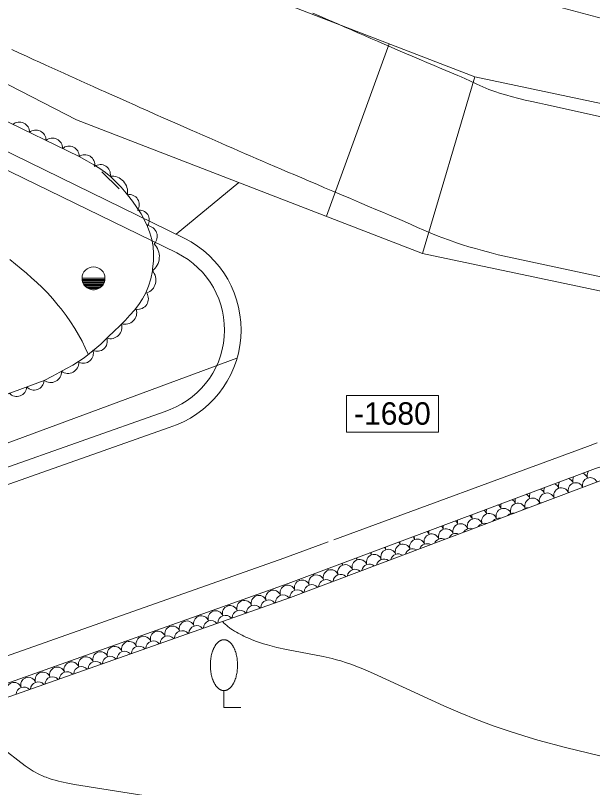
# Model space of a CAD drawing. Units: millimetres at full size, sheet at 1:200; details may follow other scales. Extents: x -40000 to 40000, y -27700 to 27700.
# Drawn here: x 20638 to 30076, y -8238 to 4392 of the extents above; entities that cross this region are included whole.
import ezdxf
from ezdxf.enums import TextEntityAlignment as Align

# ---------------------------------------------------------------- set-up
doc = ezdxf.new("R2010")
doc.units = ezdxf.units.MM
doc.header["$LTSCALE"] = 200
for name, color, linetype, lineweight in [('0-0_通り芯', 33, 'Continuous', 18), ('0-2_躯体・仕上２', 134, 'Continuous', 9), ('0-3_外構１', 134, 'Continuous', 9), ('0-5_計画レベル', 134, 'Continuous', 9), ('0-9_雨水ルート', 134, 'Continuous', 9), ('C-D_文字', 1, 'Continuous', 18)]:
    doc.layers.add(name, color=color, linetype=linetype, lineweight=lineweight)
doc.styles.add('HGｺﾞｼｯｸM', font='')
doc.styles.add('ＭＳ ゴシック', font='')
doc.styles.get('HGｺﾞｼｯｸM').set_extended_font_data('HGｺﾞｼｯｸM')
doc.styles.get('ＭＳ ゴシック').set_extended_font_data('MS Gothic')

msp = doc.modelspace()

# ---------------------------------------------------------------- linework, layer by layer
at = {"layer": '0-0_通り芯'}
for p, q in [((26747.9, 3927.5), (25725.8, 1106.3)), ((17506.6, 3623.2), (23397.9, 749.5)), ((17387.9, 3379.9), (23278.4, 506.6)), ((28151.6, 3385.1), (27295.2, 499.8)), ((23267.8, 812.9), (24290.6, 1657.8)), ((23068.5, -2089.9), (6057.6, -8097.5)), ((23153.8, -2346.9), (6875.4, -8095.8))]:
    msp.add_line(p, q, dxfattribs=at)
for points in [[(4845, 14705.2), (22868, 5426.9), (28151.6, 3385.1), (35960.8, 1734.8), (38732.6, 1541.4)], [(3471.9, 12037.9), (21637.3, 2686.3), (27295.2, 499.8), (35544.3, -1243.4), (38584.9, -1455.6)], [(22114.3, 6843.2), (25648.7, 5670.1), (29250.1, 4601.4), (31134.5, 4101.4), (33976.8, 3490.3)]]:
    msp.add_lwpolyline(points, dxfattribs=at)
for radius, start, end in [(1673.5, 287.37332, 63.6098), (1402.8, 287.18164, 63.57405)]:
    msp.add_arc((22654.1, -749.7), radius, start, end, dxfattribs=at)
at = {"layer": '0-2_躯体・仕上２'}
for p, q in [((21727.1, 92.6), (22102.1, 92.6)), ((21727.1, 73.8), (22101.1, 73.8)), ((21730.9, 55.1), (22098.2, 55.1)), ((21735.7, 36.3), (22093.4, 36.3)), ((21742.7, 17.6), (22086.4, 17.6)), ((21752.2, -1.2), (22077, -1.2)), ((22064.6, -19.9), (21764.5, -19.9)), ((21780.7, -38.7), (22048.4, -38.7)), ((22027.1, -57.4), (21801.9, -57.4)), ((21832.5, -76.2), (21996, -76.2)), ((21933.3, -94.9), (21895.8, -94.9))]:
    msp.add_line(p, q, dxfattribs=at)
msp.add_circle((21914.6, 92.6), 187.5, dxfattribs=at)
at = {"layer": '0-3_外構１'}
for points in [[(21826.6, -1150.4), (21779.5, -1044.5), (21727.5, -938.8), (21670.4, -833), (21607.9, -727.2), (21539.7, -621.3), (21465.6, -515.2), (21385.4, -408.9), (21338.4, -350.2), (21248.1, -243.6), (21160.2, -147.4), (21073.9, -59.5), (20988.5, 21.9), (20903.2, 98.9), (20817.3, 173.3), (20730.1, 247.2), (20640.8, 322.4), (20548.6, 400.9)], [(24252.9, -5698), (24221.4, -5679.3), (24190.5, -5659.8), (24160.2, -5639.3), (24145.3, -5628.7), (24130.7, -5617.8), (24116.3, -5606.6), (24102.2, -5595.2), (24088.4, -5583.4), (24074.8, -5571.4), (24061.6, -5559), (24048.7, -5546.2), (24036.2, -5533.2), (24024, -5519.7)], [(30556.5, -7808.4), (29636, -7584.1), (29179.4, -7460.3), (28952.7, -7393), (28727.4, -7321.1), (28452.4, -7225.6), (28179.7, -7123.1), (27909.5, -7014.3), (27641.6, -6900.2), (26495.8, -6374.4), (26319.8, -6297.6), (26231, -6261.5), (26141.6, -6227.4), (26051.3, -6195.8), (25960.2, -6167.1), (25889.2, -6147), (25817.6, -6128.6), (25673.3, -6096), (25069.4, -5979.8), (24914.3, -5945), (24837.2, -5925.7), (24760.6, -5904.8), (24694.8, -5885.3), (24629.5, -5864.3), (24564.7, -5841.7), (24500.6, -5817.3), (24437.2, -5790.8), (24405.8, -5776.8), (24374.7, -5762.3), (24343.8, -5747.1), (24313.2, -5731.4), (24282.9, -5715), (24252.9, -5698)], [(26449.6, -8956.6), (21601.5, -8186.1), (21495.9, -8166.8), (21391.5, -8144.7), (21340, -8132.2), (21289, -8118.6), (21238.5, -8103.8), (21188.8, -8087.6), (21139.7, -8070), (21115.5, -8060.5), (21091.4, -8050.6), (21067.6, -8040.3), (21044, -8029.5), (21020.7, -8018.3), (20997.5, -8006.5), (20963.1, -7987.9), (20929.3, -7968.2), (20895.9, -7947.5), (20862.9, -7926), (20830.3, -7903.7), (20798, -7880.7), (20389.7, -7564.5), (20295.5, -7498.3), (20199.6, -7435)]]:
    msp.add_lwpolyline(points, dxfattribs=at)
at = {"layer": '0-5_計画レベル'}
for p, q in [((18744.7, 3505.4), (21678.2, 2082.7)), ((29308.2, 2936.6), (33658.7, 1968.4)), ((22336.1, 1555), (22052.2, 1831.2)), ((28533.1, 474.6), (33236.8, -538.5)), ((13959.1, -5015.3), (24256.5, -1217)), ((13991, -4204.1), (21107.1, -1579.3)), ((25846, -4183.5), (29995.1, -2660.5))]:
    msp.add_line(p, q, dxfattribs=at)
for points in [[(25501.7, 4428), (25607.3, 4382.5), (25712.4, 4337.1), (25817.3, 4291.6), (25922.1, 4246.2), (26027.1, 4200.6), (26132.4, 4154.9), (26238.1, 4108.9), (26344.6, 4062.7), (26451.9, 4016.1)], [(26451.9, 4016.1), (26560.3, 3969.1), (26669.9, 3921.7), (26780.9, 3873.7), (26893.5, 3825.1), (27008, 3775.8), (27124.4, 3725.9), (27243, 3675.1), (27363.9, 3623.6), (27487.3, 3571.1), (27613.5, 3517.6), (27742.6, 3463.1), (27874.7, 3407.6), (27927.2, 3385.6)], [(20580.6, 3831.8), (20701.8, 3776.3), (20817.2, 3723.4), (20927.6, 3673), (21033.7, 3624.6), (21136.2, 3577.9), (21235.8, 3532.6), (21333.2, 3488.4), (21429, 3445), (21524.1, 3402), (21619, 3359.2), (21714.6, 3316.2), (21811.4, 3272.7), (21910.3, 3228.3), (22011.8, 3182.8), (22116.8, 3135.9), (22225.9, 3087.1), (22339.8, 3036.3), (22459.2, 2983), (22584.9, 2927), (22673.2, 2887.7), (22804.3, 2829.3), (22930.5, 2773.2), (23052, 2719.3), (23169.3, 2667.3), (23282.7, 2617.1), (23392.6, 2568.6), (23499.3, 2521.5), (23603.4, 2475.7), (23705.1, 2431), (23804.8, 2387.4), (23902.9, 2344.5), (23999.8, 2302.2), (24095.9, 2260.4), (24191.5, 2218.9)], [(27927.2, 3385.6), (28068.7, 3319.9), (28182.2, 3267), (28281.7, 3222.7), (28381.1, 3182.7), (28494.2, 3142.7), (28556.2, 3122.6), (28673.9, 3087.1), (28746.2, 3066.6), (28870.5, 3032.9), (28975.5, 3007.3), (29081.6, 2984), (29209.4, 2957.3), (29308.2, 2936.6)], [(24191.5, 2218.9), (24287, 2177.5), (24382.9, 2136), (24479.4, 2094.4), (24577, 2052.4), (24676, 2009.8), (24776.9, 1966.5), (24879.9, 1922.3), (24985.5, 1877.1), (25094.1, 1830.7), (25206.1, 1782.9), (25321.7, 1733.5), (25441.5, 1682.4), (25565.7, 1629.4), (25694.9, 1574.4), (25829.2, 1517.2), (25969.2, 1457.5), (26115.1, 1395.3), (26267.5, 1330.4), (26426.6, 1262.6), (26532.2, 1217.6)], [(21678.2, 2082.7), (21804.8, 2014.1), (21917.4, 1949.3), (22018.6, 1885.6), (22111.2, 1820.1), (22198.1, 1749.8), (22281.9, 1672), (22365.4, 1583.6), (22451.5, 1482), (22470.2, 1458.7), (22551.5, 1353), (22625.5, 1249.2), (22691.7, 1146.4), (22749.6, 1043.6), (22798.6, 940), (22838.5, 834.4), (22868.5, 726), (22888.4, 613.9), (22897.6, 496.9), (22895.6, 374.3), (22882, 245), (22877.1, 213.7), (22849.7, 83.4), (22813.1, -35.1), (22767.9, -143.5), (22714.6, -243.8), (22653.7, -337.6), (22585.7, -426.8), (22511, -513), (22430.3, -598.2), (22343.9, -684), (22252.4, -772.3), (22156.2, -864.8), (22132.1, -888.3), (22032.2, -983), (21938.6, -1066.1), (21848.7, -1139.9), (21759.8, -1206.6), (21669.5, -1268.3), (21575.1, -1327.3)], [(26532.2, 1217.6), (26655.5, 1167.2), (26758.2, 1124.6), (26885.5, 1070.5), (27000.5, 1019.7), (27107.7, 971.1), (27211.9, 923.8), (27317.8, 877), (27429.8, 829.7), (27552.9, 781.1), (27610.1, 759.6), (27737.3, 713.3), (27848.9, 674.3), (27951.8, 640.3), (28053, 608.8), (28159.4, 577.6), (28278, 544.3), (28415.7, 506.6), (28533.1, 474.6)], [(21575.1, -1327.3), (21474.1, -1385.7), (21364, -1445.9), (21242, -1509.9), (21107.1, -1579.3)], [(29995.1, -2660.5), (30152.4, -2600.9)], [(12444.1, -8927.5), (25029, -4483.4), (25752.1, -4217.9)]]:
    msp.add_lwpolyline(points, dxfattribs=at)
msp.add_lwpolyline([(32084.1, -2681.5), (32145.1, -2428.5), (31837.1, -2480.5), (30124.1, -3016.5), (25099, -4898.4), (12603.9, -9340.1), (12676.9, -9526.1), (25138, -5126.4), (30187.1, -3224.5), (31839.1, -2735.5)], close=True, dxfattribs=at)
for centre, radius, start, end in [((20703.3, 2485.4), 163.1, 356.88938, 131.36495), ((20974, 2354.1), 163.1, 356.88938, 131.36495), ((21244.6, 2222.8), 163.1, 356.88938, 131.36495), ((21515.3, 2091.6), 163.1, 356.88938, 131.36495), ((21772.2, 1948.9), 163.5, 350.79736, 125.09083), ((22027.5, 1789), 163.5, 350.79736, 125.09083), ((22208.8, 1499.1), 264.5, 351.21228, 94.29916), ((22499.2, 1297.7), 163.6, 325.98324, 100.22892), ((22663.9, 1045.2), 163.6, 325.98324, 100.22892), ((22780, 777.7), 177, 315.26079, 83.68246), ((22699.4, 445.9), 292.4, 307.42404, 45.12954), ((22711.1, 63.1), 224.2, 289.46484, 42.19521), ((22636.4, -241), 175.8, 262.95157, 31.86091), ((22429.3, -467.5), 192.7, 253.15253, 15.65204), ((22187.9, -703.9), 192.7, 253.15253, 15.65204), ((21977.8, -938.6), 162.3, 243.21446, 18.05187), ((21750.3, -1133.8), 162.3, 243.21446, 18.05187), ((21497.4, -1283.3), 179.8, 234.14067, 1.45989), ((21212.4, -1433.6), 179.8, 234.14067, 1.45989), ((20942.3, -1570.7), 165.1, 223.45988, 357.03448), ((20657.6, -1675.7), 165.1, 223.45988, 357.03448), ((29876.9, -3217.1), 125, 146.47021, 199.56923), ((29876.9, -3217.1), 125, 19.56923, 74.59203), ((30112.5, -3133.4), 125, 143.04982, 199.56923), ((29405.8, -3384.6), 125, 19.56923, 68.47526), ((29641.4, -3300.8), 125, 149.62928, 199.56923), ((29801, -3376.7), 125, 23.58143, 197.69982), ((29641.4, -3300.8), 125, 19.56923, 71.43296), ((30036.6, -3293), 125, 25.72949, 195.55176), ((29170.2, -3468.3), 125, 19.56923, 65.67802), ((29405.8, -3384.6), 125, 152.58699, 199.56923), ((29565.4, -3460.5), 125, 21.4375, 199.56923), ((28699.1, -3635.8), 125, 19.56923, 60.45491), ((28934.7, -3552), 125, 158.05035, 199.56923), ((29094.3, -3627.9), 125, 19.56923, 199.56923), ((28934.7, -3552), 125, 19.56923, 63.01189), ((29170.2, -3468.3), 125, 155.38422, 199.56923), ((29329.9, -3544.2), 125, 19.56949, 199.56898), ((29489.5, -3620.1), 125, 104.92852, 116.35274), ((28463.6, -3719.5), 125, 19.56923, 57.99011), ((28699.1, -3635.8), 125, 160.60733, 199.56923), ((28858.8, -3711.7), 125, 19.56923, 199.56923), ((29254, -3703.9), 125, 93.90388, 127.37737), ((27992.4, -3887), 125, 19.56923, 53.28587), ((28228, -3803.2), 125, 165.45818, 199.56923), ((28387.6, -3879.2), 125, 19.56923, 199.56923), ((28228, -3803.2), 125, 19.56923, 55.60406), ((28463.6, -3719.5), 125, 163.07213, 199.56923), ((28623.2, -3795.4), 125, 19.56923, 199.56923), ((28782.9, -3871.3), 125, 82.6281, 138.65315), ((29018.4, -3787.6), 125, 87.60204, 133.67922), ((27756.9, -3970.7), 125, 19.56923, 51.02654), ((27992.4, -3887), 125, 167.77638, 199.56923), ((28152.1, -3962.9), 125, 19.56907, 199.5694), ((28311.7, -4038.8), 125, 74.54666, 146.7346), ((28547.3, -3955.1), 125, 78.36064, 142.92061), ((27521.3, -4054.5), 125, 172.2437, 199.56923), ((27681, -4130.4), 125, 19.56923, 199.56923), ((27521.3, -4054.5), 125, 19.56923, 48.81854), ((27756.9, -3970.7), 125, 170.0357, 199.56923), ((27916.5, -4046.6), 125, 19.56923, 199.56923), ((28076.2, -4122.5), 125, 71.0534, 150.22785), ((27050.2, -4221.9), 125, 19.56923, 44.53168), ((27285.8, -4138.2), 125, 174.40681, 199.56923), ((27445.4, -4214.1), 125, 19.56923, 199.56923), ((27285.8, -4138.2), 125, 19.56923, 46.65543), ((27605.1, -4290), 125, 64.7366, 156.54466), ((27840.6, -4206.3), 125, 67.80092, 153.48033), ((26974.3, -4381.6), 125, 19.56923, 199.56923), ((26814.6, -4305.7), 125, 19.56923, 42.44243), ((27050.2, -4221.9), 125, 176.53056, 199.56923), ((27209.9, -4297.8), 125, 19.56923, 199.56923), ((27369.5, -4373.8), 125, 61.82359, 159.45766), ((26343.5, -4473.1), 125, 19.56923, 38.35075), ((26579.1, -4389.4), 125, 180.67885, 199.56923), ((26738.7, -4465.3), 125, 19.56923, 199.56923), ((26579.1, -4389.4), 125, 19.56923, 40.38339), ((26814.6, -4305.7), 125, 178.61982, 199.56923), ((26898.4, -4541.2), 125, 56.3499, 164.93135), ((27133.9, -4457.5), 125, 59.03488, 162.24637), ((26267.6, -4632.8), 125, 19.56923, 199.56923), ((26108, -4556.9), 125, 19.56923, 36.34104), ((26343.5, -4473.1), 125, 182.71149, 199.56923), ((26503.2, -4549), 125, 19.56923, 199.56923), ((26662.8, -4625), 125, 53.75254, 167.52871), ((25636.8, -4724.3), 125, 19.56923, 32.37804), ((25872.4, -4640.6), 125, 186.71113, 199.56923), ((26032.1, -4716.5), 125, 19.56923, 199.56923), ((25872.4, -4640.6), 125, 19.56923, 34.35111), ((26108, -4556.9), 125, 184.7212, 199.56923), ((26191.7, -4792.4), 125, 48.77124, 172.51002), ((26427.3, -4708.7), 125, 51.22986, 170.0514), ((25560.9, -4884), 125, 19.56907, 199.5694), ((25401.3, -4808.1), 125, 19.56923, 30.41913), ((25636.8, -4724.3), 125, 188.6842, 199.56923), ((25796.5, -4800.3), 125, 19.56923, 199.56923), ((25956.1, -4876.2), 125, 46.36781, 174.91344), ((24930.2, -4975.6), 125, 19.56923, 27.00601), ((25165.7, -4891.8), 125, 192.13245, 199.56923), ((25325.4, -4967.7), 125, 19.56923, 199.56923), ((25165.7, -4891.8), 125, 19.56923, 28.47183), ((25401.3, -4808.1), 125, 190.64311, 199.56923), ((25485, -5043.6), 125, 41.69744, 179.58381), ((25720.6, -4959.9), 125, 44.01204, 177.26921), ((24854.3, -5135.2), 125, 19.56923, 199.56923), ((24694.6, -5059.3), 125, 19.56923, 27.00601), ((24930.2, -4975.6), 125, 192.13245, 199.56923), ((25089.8, -5051.5), 125, 19.56923, 199.56923), ((25249.5, -5127.4), 125, 39.41831, 181.71846), ((24383.1, -5302.7), 125, 19.56923, 199.56923), ((24223.5, -5226.8), 125, 19.56923, 27.00601), ((24459, -5143), 125, 192.13245, 199.56923), ((24618.7, -5218.9), 125, 19.56923, 199.56923), ((24459, -5143), 125, 19.56923, 27.00601), ((24694.6, -5059.3), 125, 192.13245, 199.56923), ((24778.3, -5294.9), 125, 37.68951, 181.20455), ((25013.9, -5211.1), 125, 37.43237, 181.46169), ((24147.6, -5386.4), 125, 19.56923, 199.56923), ((23987.9, -5310.5), 125, 19.56923, 27.00601), ((24223.5, -5226.8), 125, 192.13245, 199.56923), ((24542.8, -5378.6), 125, 37.94704, 180.94702), ((23676.5, -5553.9), 125, 19.56923, 199.56923), ((23516.8, -5478), 125, 19.56923, 27.00601), ((23752.4, -5394.2), 125, 192.13245, 199.56923), ((23912, -5470.1), 125, 19.56923, 199.56923), ((23752.4, -5394.2), 125, 19.56923, 27.00601), ((23987.9, -5310.5), 125, 192.13245, 199.56923), ((24071.7, -5546.1), 125, 38.46326, 180.4308), ((24307.2, -5462.3), 125, 38.20495, 180.68911), ((23440.9, -5637.6), 125, 19.56923, 199.56923), ((23281.2, -5561.7), 125, 19.56923, 27.00601), ((23516.8, -5478), 125, 192.13245, 199.56923), ((23836.1, -5629.8), 125, 38.72197, 180.17209), ((22969.8, -5805.1), 125, 19.56923, 199.56923), ((22810.1, -5729.2), 125, 19.56923, 27.00601), ((23045.7, -5645.4), 125, 192.13245, 199.56923), ((23205.3, -5721.4), 125, 19.56923, 199.56923), ((23045.7, -5645.4), 125, 19.56923, 27.00601), ((23281.2, -5561.7), 125, 192.13245, 199.56923), ((23365, -5797.3), 125, 39.24063, 179.65344), ((23600.5, -5713.5), 125, 38.98109, 179.91297), ((22734.2, -5888.8), 125, 19.56907, 199.5694), ((22574.6, -5812.9), 125, 19.56923, 27.00601), ((22810.1, -5729.2), 125, 192.13245, 199.56923), ((23129.4, -5881), 125, 39.50058, 179.39348), ((22263.1, -6056.3), 125, 19.56923, 199.56923), ((22103.4, -5980.4), 125, 19.56923, 27.00601), ((22339, -5896.7), 125, 192.13245, 199.56923), ((22498.7, -5972.6), 125, 19.56923, 199.56923), ((22339, -5896.7), 125, 19.56923, 27.00601), ((22574.6, -5812.9), 125, 192.13245, 199.56923), ((22658.3, -6048.5), 125, 40.0218, 178.87226), ((22893.9, -5964.7), 125, 39.76097, 179.13309), ((22027.5, -6140), 125, 19.56923, 199.56923), ((21867.9, -6064.1), 125, 19.56923, 27.00601), ((22103.4, -5980.4), 125, 192.13245, 199.56923), ((22422.7, -6132.2), 125, 40.28308, 178.61098), ((21556.4, -6307.5), 125, 19.56923, 199.56923), ((21396.8, -6231.6), 125, 19.56923, 27.00601), ((21632.3, -6147.9), 125, 192.13245, 199.56923), ((21792, -6223.8), 125, 19.56923, 199.56923), ((21632.3, -6147.9), 125, 19.56923, 27.00601), ((21867.9, -6064.1), 125, 192.13245, 199.56923), ((21951.6, -6299.7), 125, 40.807, 178.08706), ((22187.2, -6216), 125, 40.54481, 178.34925), ((21320.9, -6391.3), 125, 19.56923, 199.56923), ((21161.2, -6315.3), 125, 19.56923, 27.00601), ((21396.8, -6231.6), 125, 192.13245, 199.56923), ((21716.1, -6383.4), 125, 41.06966, 177.8244), ((20849.7, -6558.7), 125, 19.56923, 199.56923), ((20690.1, -6482.8), 125, 19.56923, 27.00601), ((20925.7, -6399.1), 125, 192.13245, 199.56923), ((21085.3, -6475), 125, 19.56923, 199.56923), ((20925.7, -6399.1), 125, 19.56923, 27.00601), ((21161.2, -6315.3), 125, 192.13245, 199.56923), ((21244.9, -6550.9), 125, 41.59643, 177.29763), ((21480.5, -6467.2), 125, 41.33281, 177.56126), ((20614.2, -6642.5), 125, 19.56923, 199.56923), ((21009.4, -6634.6), 125, 41.86055, 177.03351), ((20773.8, -6718.4), 125, 42.12518, 176.76889)]:
    msp.add_arc(centre, radius, start, end, dxfattribs=at)
at = {"layer": '0-9_雨水ルート'}
for points in [[(23931.2, -5881.3), (23926.4, -5887), (23921.7, -5893), (23917, -5899.2), (23912.4, -5905.6), (23907.9, -5912.3), (23903.5, -5919.2), (23899.2, -5926.3), (23895, -5933.6), (23890.9, -5941.2), (23886.8, -5948.9), (23882.9, -5956.8), (23879.1, -5964.9), (23875.5, -5973.2), (23871.9, -5981.6), (23868.5, -5990.2), (23865.2, -5998.9), (23862, -6007.8), (23856, -6025.9), (23850.6, -6044.5), (23845.7, -6063.3), (23841.4, -6082.5), (23837.6, -6101.8), (23834.3, -6121.2), (23831.6, -6140.6), (23829.5, -6160), (23827.8, -6179.3), (23826.7, -6198.4), (23826, -6217.3), (23825.8, -6235.9), (23826, -6254.5), (23826.7, -6273.3), (23827.8, -6292.4), (23829.5, -6311.7), (23831.6, -6331.1), (23834.3, -6350.5), (23837.6, -6370), (23841.4, -6389.3), (23845.7, -6408.4), (23850.6, -6427.3)], [(24048, -5819.1), (24045.6, -5819.1), (24043.1, -5819.2), (24040.6, -5819.3), (24038.1, -5819.5), (24035.6, -5819.8), (24033.1, -5820.1), (24030.6, -5820.4), (24028.1, -5820.8), (24025.5, -5821.3), (24023, -5821.8), (24020.4, -5822.3), (24017.9, -5823), (24015.3, -5823.7), (24012.7, -5824.4), (24010.2, -5825.2), (24007.6, -5826.1), (24005, -5827), (24002.4, -5828), (23999.8, -5829), (23997.2, -5830.1), (23994.6, -5831.3), (23992.1, -5832.5), (23989.5, -5833.8), (23986.9, -5835.2), (23984.3, -5836.6), (23981.7, -5838.1), (23979.1, -5839.7), (23976.5, -5841.3), (23973.9, -5843), (23971.3, -5844.7), (23968.8, -5846.5), (23966.2, -5848.4), (23961.1, -5852.3), (23956, -5856.5), (23951, -5861), (23945.9, -5865.7), (23941, -5870.6), (23936.1, -5875.9), (23931.2, -5881.3)], [(24160, -5875.9), (24155.1, -5870.6), (24150.1, -5865.7), (24145.1, -5861), (24140, -5856.5), (24135, -5852.3), (24129.8, -5848.4), (24127.3, -5846.5), (24124.7, -5844.7), (24122.1, -5843), (24119.5, -5841.3), (24117, -5839.7), (24114.4, -5838.1), (24111.8, -5836.6), (24109.2, -5835.2), (24106.6, -5833.8), (24104, -5832.5), (24101.4, -5831.3), (24098.8, -5830.1), (24096.2, -5829), (24093.6, -5828), (24091.1, -5827), (24088.5, -5826.1), (24085.9, -5825.2), (24083.3, -5824.4), (24080.7, -5823.7), (24078.2, -5823), (24075.6, -5822.3), (24073.1, -5821.8), (24070.5, -5821.3), (24068, -5820.8), (24065.5, -5820.4), (24062.9, -5820.1), (24060.4, -5819.8), (24057.9, -5819.5), (24055.4, -5819.3), (24053, -5819.2), (24050.5, -5819.1), (24048, -5819.1)], [(24250.4, -6408.4), (24254.7, -6389.3), (24258.5, -6370), (24261.7, -6350.5), (24264.4, -6331.1), (24266.6, -6311.7), (24268.2, -6292.4), (24269.4, -6273.3), (24270.1, -6254.5), (24270.3, -6235.9), (24270.1, -6217.3), (24269.4, -6198.4), (24268.2, -6179.3), (24266.6, -6160), (24264.4, -6140.6), (24261.7, -6121.2), (24258.5, -6101.8), (24254.7, -6082.5), (24250.4, -6063.3), (24245.5, -6044.5), (24240, -6025.9), (24234.1, -6007.8), (24230.9, -5998.9), (24227.6, -5990.2), (24224.1, -5981.6), (24220.6, -5973.2), (24216.9, -5964.9), (24213.1, -5956.8), (24209.2, -5948.9), (24205.2, -5941.2), (24201.1, -5933.6), (24196.9, -5926.3), (24192.5, -5919.2), (24188.1, -5912.3), (24183.6, -5905.6), (24179, -5899.2), (24174.4, -5893), (24169.7, -5887), (24164.9, -5881.3), (24160, -5875.9)], [(23850.6, -6427.3), (23856, -6445.8), (23862, -6463.9), (23865.2, -6472.8), (23868.5, -6481.5), (23871.9, -6490.1), (23875.5, -6498.6), (23879.1, -6506.8), (23882.9, -6514.9), (23886.8, -6522.8), (23890.9, -6530.6), (23895, -6538.1), (23899.2, -6545.4), (23903.5, -6552.5), (23907.9, -6559.4), (23912.4, -6566.1), (23917, -6572.5), (23921.7, -6578.7), (23926.4, -6584.7), (23931.2, -6590.4), (23936.1, -6595.9), (23941, -6601.1), (23945.9, -6606.1), (23951, -6610.8), (23956, -6615.2), (23961.1, -6619.4), (23966.2, -6623.4), (23968.8, -6625.2), (23971.3, -6627), (23973.9, -6628.8), (23976.5, -6630.5), (23979.1, -6632.1), (23981.7, -6633.6), (23984.3, -6635.1), (23986.9, -6636.5), (23989.5, -6637.9), (23992.1, -6639.2), (23994.6, -6640.4), (23997.2, -6641.6), (23999.8, -6642.7)], [(24098.8, -6641.6), (24101.4, -6640.4), (24104, -6639.2), (24106.6, -6637.9), (24109.2, -6636.5), (24111.8, -6635.1), (24114.4, -6633.6), (24117, -6632.1), (24119.5, -6630.5), (24122.1, -6628.8), (24124.7, -6627), (24127.3, -6625.2), (24129.8, -6623.4), (24135, -6619.4), (24140, -6615.2), (24145.1, -6610.8), (24150.1, -6606.1), (24155.1, -6601.1), (24160, -6595.9), (24164.9, -6590.4), (24169.7, -6584.7), (24174.4, -6578.7), (24179, -6572.5), (24183.6, -6566.1), (24188.1, -6559.4), (24192.5, -6552.5), (24196.9, -6545.4), (24201.1, -6538.1), (24205.2, -6530.6), (24209.2, -6522.8), (24213.1, -6514.9), (24216.9, -6506.8), (24220.6, -6498.6), (24224.1, -6490.1), (24227.6, -6481.5), (24230.9, -6472.8), (24234.1, -6463.9), (24240, -6445.8), (24245.5, -6427.3), (24250.4, -6408.4)], [(23999.8, -6642.7), (24002.4, -6643.8), (24005, -6644.7), (24007.6, -6645.7), (24010.2, -6646.5), (24012.7, -6647.3), (24015.3, -6648.1), (24017.9, -6648.8), (24020.4, -6649.4), (24023, -6650), (24025.5, -6650.5), (24028.1, -6650.9), (24030.6, -6651.3), (24033.1, -6651.7), (24035.6, -6652), (24038.1, -6652.2), (24040.6, -6652.4), (24043.1, -6652.5), (24045.6, -6652.6), (24048, -6652.6), (24050.5, -6652.6), (24053, -6652.5), (24055.4, -6652.4), (24057.9, -6652.2), (24060.4, -6652), (24062.9, -6651.7), (24065.5, -6651.3), (24068, -6650.9), (24070.5, -6650.5), (24073.1, -6650), (24075.6, -6649.4), (24078.2, -6648.8), (24080.7, -6648.1), (24083.3, -6647.3), (24085.9, -6646.5), (24088.5, -6645.7), (24091.1, -6644.7), (24093.6, -6643.8), (24096.2, -6642.7), (24098.8, -6641.6)], [(24048, -6652.6), (24048, -6930.5), (24325.9, -6930.5)]]:
    msp.add_lwpolyline(points, dxfattribs=at)
at = {"layer": 'C-D_文字'}
msp.add_lwpolyline([(26054.4, -2425.7), (27554.4, -2425.7), (27554.4, -1825.7), (26054.4, -1825.7)], close=True, dxfattribs=at)

# ---------------------------------------------------------------- texts
at = {"layer": '0-2_躯体・仕上２', "color": 7, "style": 'ＭＳ ゴシック'}
msp.add_text('B-1-2', height=1.47, dxfattribs=at).set_placement((21138, -382.8), align=Align.BOTTOM_LEFT)
at = {"layer": 'C-D_文字', "style": 'HGｺﾞｼｯｸM'}
msp.add_text('-1680', height=366.6, dxfattribs=at).set_placement((26176.3, -2412.4), align=Align.BOTTOM_LEFT)

doc.saveas('drawing.dxf')
